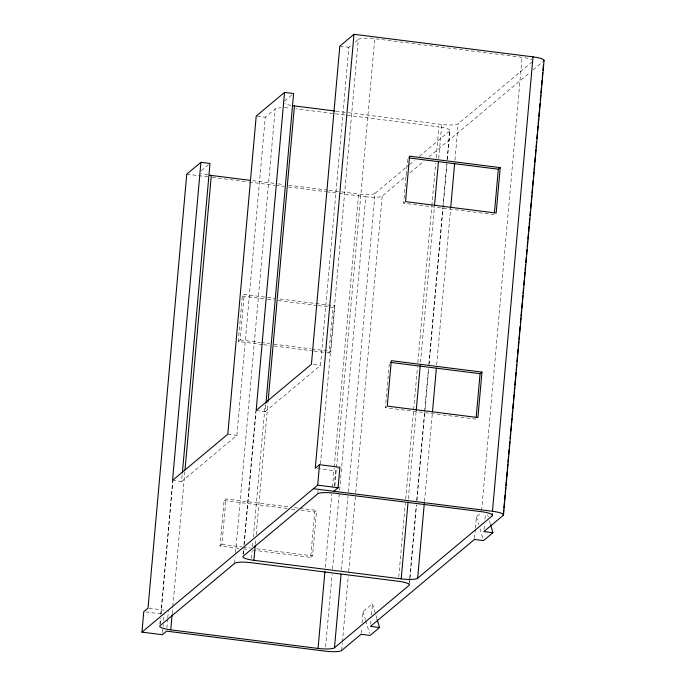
<?xml version="1.0" encoding="UTF-8"?>
<svg xmlns="http://www.w3.org/2000/svg" width="686" height="686" viewBox="0 0 686 686"><rect width="100%" height="100%" fill="white"/><g stroke="black" fill="none" stroke-linecap="round" stroke-linejoin="round"><path stroke-width="0.51" stroke-dasharray="3.43 2.57" d="M159.924 623.96L160.404 618.626M160.781 614.364L172.683 481.023M160.087 624.706L160.653 618.3M161.039 614.039L172.932 480.697M162.522 632.663L162.985 627.553M163.071 626.524L163.251 624.483M163.62 620.393L164.168 614.262M166.87 628.084L167.693 618.883M167.778 617.854L168.422 610.703M172.538 480.406L181.601 481.546L182.27 474.077M172.177 613.859L172.752 607.453M172.846 606.39L184.843 471.985M239.002 548.371L220.026 545.979L224.082 500.54L225.977 498.962L289.218 506.928M262.524 344.552L238.282 341.499L242.338 296.052L244.225 294.474L274.794 298.333M220.026 545.979L221.921 544.401L225.977 498.962M238.282 341.499L240.169 339.913L244.225 294.474M181.601 481.546L236.876 435.318L265.268 117.229L275.189 108.937A13.943 2.658 5.1 0 1 281.174 107.762M234.629 563.343L235.204 556.946M235.581 552.676L275.189 108.937M243.067 554.425L243.453 550.155M243.924 544.821L255.827 411.489M243.324 554.099L243.804 548.766M244.182 544.495L256.084 411.163M251.445 558.421L252.114 550.952M252.491 546.682L252.868 542.42M253.348 537.087L265.148 404.817M256.161 410.468L265.225 411.609L265.885 404.14M255.321 544.315L255.801 538.982M256.178 534.711L267.986 402.442M265.225 411.609L320.499 365.381L348.882 47.3L351.249 45.319M252.705 550.103L310.672 557.409L314.728 511.97L316.623 510.384L299.756 508.257M326.819 352.655L328.928 352.921L332.984 307.482L334.871 305.905L279.005 298.864M317.781 493.8L318.064 490.601M320.439 463.933L358.332 39.394A13.943 2.658 5.1 0 1 374.762 38.733L522.063 57.307A13.943 2.658 5.1 0 1 529.755 58.842L531.744 59.596M310.672 557.409L312.567 555.832L316.623 510.384M328.928 352.921L330.815 351.343L334.871 305.905M325.284 567.356L331.853 493.757M332.427 487.352L334.142 468.152M334.236 467.089L358.606 194.018L341.654 191.874M334.288 486.168L335.66 470.836L338.49 468.461M334.879 485.679L336.397 468.615M336.492 467.543L374.762 38.733M325.61 646.881L332.084 574.345M332.556 569.011L339.218 494.34M339.604 490.078L365.784 196.736A13.943 2.658 5.1 0 0 382.213 196.085L406.815 175.505M341.431 569.894L347.999 496.295M348.385 492.034L375.036 193.358L408.667 165.232M341.662 650.491L342.323 643.022M342.417 641.959L348.325 575.82M348.702 571.558L355.365 496.887M355.751 492.617L382.213 196.085M361.119 633.255L361.582 628.093M362.045 622.931L363.057 611.569L372.507 603.671L377.197 619.578M476.024 419.12L385.378 407.69L389.339 363.306M494.272 214.632L403.625 203.21L407.681 157.763M370.663 624.32L371.126 619.158M371.495 615.025L372.507 603.671M398.746 576.986L405.315 503.387M405.692 499.116L417.5 366.847M417.877 362.585L431.777 206.846M431.871 205.783L435.679 163.114M436.159 157.78L438.92 126.841L295.855 108.808M408.341 498.885L416.145 411.411M420.527 362.345L434.427 206.606M438.706 158.612L441.75 124.475A13.943 2.658 5.1 0 0 458.188 123.814L532.825 61.388M409.225 584.275L416.265 505.333M416.745 500.008L424.548 412.535M424.643 411.471L428.45 368.802M428.836 364.532L442.83 207.729M442.924 206.666L446.732 163.997M447.109 159.727L449.682 130.932A13.943 2.658 5.1 0 0 438.92 126.841M409.662 581.814L409.954 578.615M410.048 577.552L416.522 505.016M416.899 500.746L424.994 410.082M425.088 409.01L428.707 368.476M429.084 364.215L446.98 163.671M447.366 159.409L449.939 130.606M424.488 501.423L432.386 412.886M436.673 364.892L450.668 208.09M454.947 160.087L458.188 123.814M474.506 538.433L475.329 529.138M475.424 528.1L476.436 516.747L481.16 512.794M481.606 510.65L522.063 57.307M484.042 529.498L484.505 524.336M484.968 519.165L485.422 514.003M201.332 170.703L208.415 164.777M284.45 101.185L292.082 94.797M355.185 42.026L358.332 39.394M409.491 164.546L414.413 160.43M419.335 156.314L449.682 130.932M410.099 172.761L424.042 161.099M428.964 156.983L529.841 72.613M533.125 69.869L542.96 61.637M403.625 203.21L404.886 202.156M385.378 407.69L386.638 406.635M339.819 46.151L348.882 47.3M335.78 111.115L347.442 112.581M348.497 112.718L441.75 124.475M257.207 116.217L265.268 117.229M252.637 180.658L277.007 183.728M278.07 183.865L283.369 184.525M288.669 185.194L327.874 190.142M328.937 190.271L340.59 191.746M186.755 174.167L207.944 176.842M212.18 177.374L248.195 181.919M249.258 182.047L274.683 185.254M275.738 185.383L284.21 186.455M288.454 186.986L325.524 191.66M326.587 191.797L338.241 193.263M339.296 193.401L365.784 196.736M242.338 296.052L266.58 299.113M267.634 299.242L273.954 300.039M278.173 300.571L317.172 305.493M318.227 305.622L332.984 307.482M240.169 339.913L260.191 342.443M261.246 342.571L269.684 343.635M273.894 344.166L310.792 348.822M311.847 348.951L330.815 351.343M263.578 344.689L269.898 345.487M274.117 346.018L313.116 350.932M314.171 351.06L325.764 352.527M313.442 364.498L320.499 365.381M227.812 434.178L236.876 435.318M317.301 468.521L335.66 470.836M294.483 507.597L298.702 508.129M224.082 500.54L287.323 508.515M291.541 509.046L296.815 509.707M301.025 510.238L314.728 511.97M221.921 544.401L241.944 546.922M242.998 547.059L250.381 547.985M256.701 548.783L312.567 555.832M243.221 548.903L248.486 549.572M149.042 608.259L165.36 610.317M145.809 611.946L161.107 613.876M487.643 514.809L488.235 516.798M489.401 520.768L490.284 523.752M476.436 516.747L478.785 524.696M479.96 528.674L483.184 539.616M363.057 611.569L365.398 619.527M365.698 620.521L369.505 633.444M291.027 105.378A13.943 2.658 5.1 0 1 284.776 103.62M207.884 174.921A13.943 2.658 5.1 0 1 201.624 173.155M375.036 193.358A13.943 2.658 5.1 0 1 370.5 194.447L367.473 194.567A13.943 2.658 5.1 0 1 358.606 194.018M284.441 107.736A13.943 2.658 5.1 0 1 289.818 108.071"/><path stroke-width="1.03" d="M377.197 619.578L379.538 627.527L370.097 635.433L361.025 634.293L341.662 650.491A13.943 2.658 5.1 0 1 325.224 651.143L166.595 631.146L162.342 634.704L141.951 632.132L143.768 611.689L148.022 608.13L186.755 174.167L200.929 162.316L209.993 163.457L182.365 473.006M200.929 162.316L172.538 480.406L227.812 434.178L256.204 116.088L284.544 92.378L293.608 93.528L265.979 403.068M170.754 629.851A13.943 2.658 5.1 0 1 159.984 625.769L234.629 563.343A13.943 2.658 5.1 0 1 251.059 562.683L398.36 581.256A13.943 2.658 5.1 0 1 409.13 585.338L334.485 647.764A13.943 2.658 5.1 0 1 329.949 648.853L326.913 648.973A13.943 2.658 5.1 0 1 318.055 648.424L170.754 629.851L172.083 614.922M185.031 469.85L211.305 175.445A13.943 2.658 5.1 0 1 209.556 175.204M284.544 92.378L256.161 410.468L311.427 364.24L339.819 46.151L353.993 34.3L533.022 56.869A13.943 2.658 5.1 0 1 543.784 60.951M492.462 513.668L492.274 515.803L417.628 578.229A13.943 2.658 5.1 0 1 401.199 578.881L253.897 560.316L255.226 545.379M268.08 401.379L294.448 105.91A13.943 2.658 5.1 0 1 292.699 105.661M353.993 34.3L315.26 468.264L319.513 464.705L339.913 467.277L338.087 487.72L333.833 491.279M141.951 632.132L317.687 485.156L319.513 464.705M318.055 648.424L324.907 571.618M334.485 647.764L341.053 574.165M401.199 578.881L408.05 502.083M416.239 410.348L420.235 365.544M434.521 205.543L438.423 161.81M417.628 578.229L424.291 503.558M432.48 411.823L436.382 368.09M450.762 207.018L454.664 163.285M476.213 417.002L480.08 373.681L481.966 372.095L391.32 360.673L387.264 406.112L477.919 417.542L481.966 372.095M494.46 212.523L498.328 169.193L500.223 167.616L409.576 156.185L405.52 201.624L496.167 213.054L500.223 167.616M503.704 510.032L503.232 515.358A13.943 2.658 5.1 0 0 492.462 511.276L533.022 56.869M503.893 507.897L504.373 502.564M504.562 500.428L505.033 495.095M505.23 492.96L505.702 487.626M505.891 485.491L506.465 479.094M506.654 476.959L507.134 471.625M507.323 469.498L507.794 464.165M507.992 462.03L508.463 456.696M508.652 454.561L509.132 449.227M509.321 447.092L509.801 441.758M510.084 438.56L510.555 433.226M510.753 431.091L511.224 425.757M511.413 423.631L511.893 418.297M512.082 416.162L512.562 410.828M512.751 408.693L513.222 403.359M513.514 400.161L513.986 394.827M514.174 392.692L514.654 387.358M514.843 385.223L515.315 379.89M515.512 377.763L515.983 372.429M516.172 370.294L516.652 364.961M516.935 361.762L517.415 356.428M517.604 354.293L518.076 348.96M518.273 346.824L518.745 341.491M518.933 339.356L519.413 334.022M519.602 331.895L520.082 326.562M520.365 323.355L520.837 318.021M521.034 315.894L521.506 310.561M521.694 308.426L522.175 303.092M522.363 300.957L522.843 295.623M523.032 293.488L523.504 288.154M523.795 284.956L524.267 279.622M524.456 277.487L524.936 272.153M525.124 270.027L525.596 264.693M525.793 262.558L526.265 257.224M526.548 254.026L526.934 249.755M527.217 246.557L527.697 241.223M527.886 239.088L528.357 233.755M528.554 231.619L529.026 226.286M529.215 224.159L529.695 218.825M529.978 215.618L530.364 211.357M530.647 208.158L531.118 202.824M531.316 200.689L531.787 195.356M531.976 193.22L532.456 187.887M532.645 185.752L533.125 180.418M533.408 177.22L533.88 171.886M534.077 169.751L534.548 164.417M534.737 162.29L535.217 156.957M535.406 154.822L535.877 149.488M536.075 147.353L536.546 142.019M536.838 138.821L537.31 133.487M537.498 131.352L537.978 126.018M538.167 123.883L538.639 118.549M538.836 116.423L539.307 111.089M539.496 108.954L539.976 103.62M540.259 100.422L540.74 95.088M540.928 92.953L541.4 87.619M541.597 85.484L542.069 80.151M542.257 78.015L542.737 72.682M542.926 70.555L543.406 65.221M503.481 515.04L544.041 60.625M503.232 515.358L483.862 531.564L492.925 532.705L490.576 524.747M492.925 532.705L483.476 540.602L474.412 539.462L370.474 626.387L379.538 627.527M294.448 105.91L334.725 110.986M408.736 157.9L498.328 169.193M211.305 175.445L250.519 180.392M390.488 362.388L480.08 373.681M317.687 485.156L338.087 487.72M313.433 488.706L492.462 511.276M492.274 515.803A13.943 2.658 5.1 0 0 491.193 514.003L489.204 513.248A13.943 2.658 5.1 0 0 481.512 511.713L334.211 493.148A13.943 2.658 5.1 0 0 317.781 493.8L243.136 556.235A13.943 2.658 5.1 0 0 253.897 560.316"/></g></svg>
